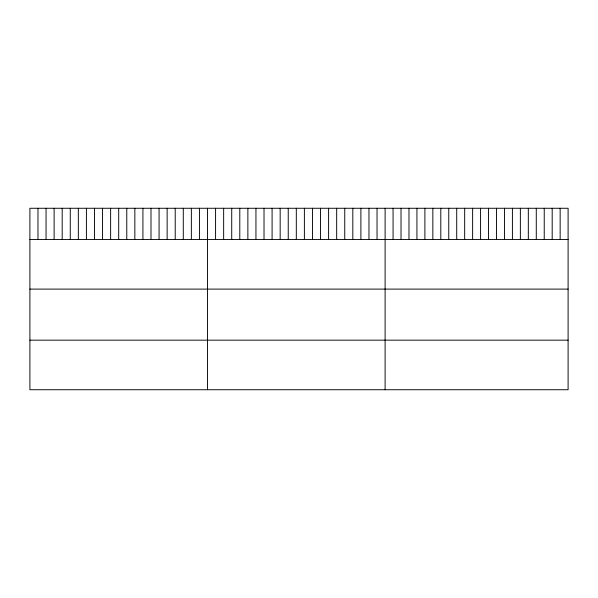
<?xml version="1.0" encoding="UTF-8"?>
<svg xmlns="http://www.w3.org/2000/svg" width="598" height="598" viewBox="0 0 598 598"><rect width="100%" height="100%" fill="white"/><g stroke="black" fill="none" stroke-linecap="round" stroke-linejoin="round"><path stroke-width="0.9" d="M568.1 239.536L568.1 389.732L29.9 389.732L29.9 208.268L568.1 208.268L568.1 239.536L29.9 239.536M29.9 289.103L568.1 289.103M29.9 340.165L568.1 340.165M560.147 208.268L560.147 239.536M552.186 208.268L552.186 239.536M544.232 208.268L544.232 239.536M536.279 208.268L536.279 239.536M528.318 208.268L528.318 239.536M520.365 208.268L520.365 239.536M512.411 208.268L512.411 239.536M504.45 208.268L504.45 239.536M496.497 208.268L496.497 239.536M488.544 208.268L488.544 239.536M480.583 208.268L480.583 239.536M472.629 208.268L472.629 239.536M464.668 208.268L464.668 239.536M456.715 208.268L456.715 239.536M448.762 208.268L448.762 239.536M440.801 208.268L440.801 239.536M432.847 208.268L432.847 239.536M424.894 208.268L424.894 239.536M416.933 208.268L416.933 239.536M408.98 208.268L408.98 239.536M401.026 208.268L401.026 239.536M393.065 208.268L393.065 239.536M385.112 208.268L385.112 389.732M377.039 208.268L377.039 239.536M368.966 208.268L368.966 239.536M360.893 208.268L360.893 239.536M352.82 208.268L352.82 239.536M344.747 208.268L344.747 239.536M336.674 208.268L336.674 239.536M328.601 208.268L328.601 239.536M320.528 208.268L320.528 239.536M312.455 208.268L312.455 239.536M304.382 208.268L304.382 239.536M296.309 208.268L296.309 239.536M288.236 208.268L288.236 239.536M280.163 208.268L280.163 239.536M272.09 208.268L272.09 239.536M264.017 208.268L264.017 239.536M255.944 208.268L255.944 239.536M247.871 208.268L247.871 239.536M239.798 208.268L239.798 239.536M231.725 208.268L231.725 239.536M223.652 208.268L223.652 239.536M215.579 208.268L215.579 239.536M207.506 208.268L207.506 389.732M199.433 208.268L199.433 239.536M191.36 208.268L191.36 239.536M183.287 208.268L183.287 239.536M175.214 208.268L175.214 239.536M167.141 208.268L167.141 239.536M159.068 208.268L159.068 239.536M150.995 208.268L150.995 239.536M142.922 208.268L142.922 239.536M134.849 208.268L134.849 239.536M126.776 208.268L126.776 239.536M118.703 208.268L118.703 239.536M110.63 208.268L110.63 239.536M102.557 208.268L102.557 239.536M94.484 208.268L94.484 239.536M86.411 208.268L86.411 239.536M78.338 208.268L78.338 239.536M70.265 208.268L70.265 239.536M62.192 208.268L62.192 239.536M54.119 208.268L54.119 239.536M46.046 208.268L46.046 239.536M37.973 208.268L37.973 239.536"/></g></svg>
